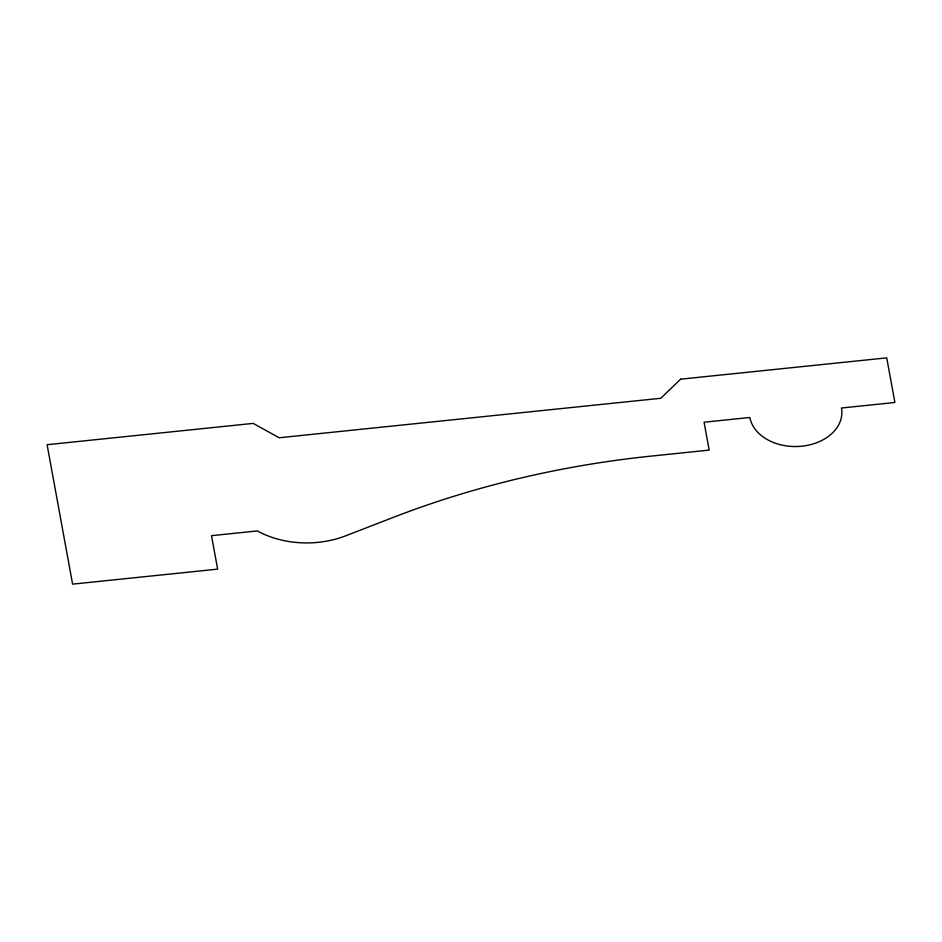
<?xml version="1.0" encoding="UTF-8"?>
<svg xmlns="http://www.w3.org/2000/svg" width="942" height="942" viewBox="0 0 942 942"><rect width="100%" height="100%" fill="white"/><g stroke="black" fill="none" stroke-linecap="round" stroke-linejoin="round"><path stroke-width="1.41" d="M680.642 379.179L660.801 398.278L279.15 437.759L253.198 423.394L47.1 444.706L72.605 584.134L217.626 569.133L211.514 535.668L257.307 530.935A82.849 60.594 -0.7 0 0 345.608 535.845L393.568 517.288A782.154 572.029 -0.7 0 1 648.108 456.423L709.173 450.099L704.074 422.216L749.867 417.483A46.205 33.794 -0.7 0 0 801.795 446.202A46.205 33.794 -0.7 0 0 841.465 408.004L894.9 402.481L886.74 357.866L680.642 379.179"/></g></svg>
